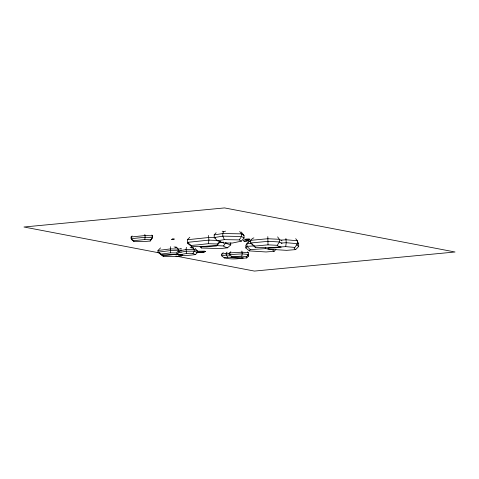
<?xml version="1.0" encoding="UTF-8"?>
<svg xmlns="http://www.w3.org/2000/svg" width="479" height="479" viewBox="0 0 479 479"><rect width="100%" height="100%" fill="white"/><g stroke="black" fill="none" stroke-linecap="round" stroke-linejoin="round"><path stroke-width="0.72" d="M160.555 247.912L157.98 250.481L158.022 252.158L160.465 254.104L164.303 253.69L170.56 252.828L170.392 246.673M195.492 254.583C190.115 251.714 183.858 254.355 178.188 254.918C183.78 256.133 189.822 255.253 195.492 254.583L197.39 252.613L197.348 250.936L194.229 249.499L193.468 248.391L193.504 247.643L191.522 247.469M186.367 247.308L186.097 249.535L186.487 253.463M249.463 241.009L246.93 243.733L246.996 246.356L250.248 249.613L265.228 248.643L265.426 247.242M297.309 241.721L298.645 243.5L298.716 246.44L295.669 249.607L286.58 250.349L267.893 249.152L268.917 247.709L285.694 246.625L286.244 242.703L285.903 238.458M132.138 235.961L131.108 236.991L131.15 238.692L133.599 240.703L144.784 239.542L145.131 237.243L144.838 234.417M189.828 237.267L187.349 239.734L187.415 242.356L191.181 245.452L197.617 244.883L208.389 243.667L208.922 240.123L208.395 235.428M248.415 254.403L248.457 256.109L246.781 257.936L241.392 258.337L230.95 257.564L231.878 256.726L241.769 256.151L242.188 253.876L241.859 251.038M244.176 241.344L246.451 240.248L247.853 240.177L248.242 239.051L249.99 239.213L248.906 240.272L246.631 241.368L244.176 241.344L243.332 240.41L245.901 239.171L248.242 239.051M295.699 238.686L297.333 240.751L297.405 243.691L294.178 248.499L295.669 249.607M225.561 231.141L223.501 231.77L222.765 233.53L222.831 236.153L224.334 239.638L239.284 239.901L241.326 241.159L244.068 238.051L244.009 235.428L241.266 232.058M152.011 236.895L152.544 235.83L151.831 235.057M150.113 241.057L152.585 237.53L145.131 237.243L131.15 238.692L131.539 239.584L133.91 241.416L143.814 241.584L150.113 241.057L152.585 237.53L152.544 235.83L145.089 235.536L131.108 236.991L131.497 237.877M219.921 241.147L217.562 244.021L216.586 245.99L206.898 246.805L191.66 246.541L188.007 243.721L187.415 242.356L208.922 240.123L217.526 240.458M220.083 241.182L219.166 243.033L217.017 245.493M192.989 253.433L194.264 251.176L194.229 249.499L186.097 249.535L180.505 250.607M230.758 244.877L227.561 247.793L220.322 248.613L201.671 248.02L200.593 246.781L214.341 245.493L223.555 245.961L225.747 242.59L227.136 243.745L230.758 244.877L230.71 242.907M253.9 237.889L252.517 238.404L250.655 240.338L250.721 242.961L254.265 246.128L268.012 244.847L277.233 245.314L279.425 241.937L279.359 239.314L277.634 236.889M239.284 239.901L241.518 236.476L241.452 233.854L239.698 231.465M227.016 252.14L226.214 253.307L226.256 255.014L227.818 257.229L240.973 257.163L243.434 257.87C237.069 259.253 230.537 259.325 224.208 257.882L221.735 255.828L221.693 254.121L223.256 252.613M275.946 249.415L274.132 251.307L266.019 251.966L249.331 250.9L245.853 247.966L246.996 246.356L254.199 245.889M249.331 250.9L250.248 249.613M247.853 240.177L248.475 240.207L249.278 239.099M170.56 252.828L176.745 252.96L178.368 250.727L178.326 249.05L177.374 247.924L174.069 246.93M246.781 257.936L246.188 257.283L248.362 254.499L248.32 252.792L247.541 251.828M230.86 251.673L229.016 253.589M241.326 241.159L232.471 243.027L223.717 243.009L217.46 240.751L214.239 237.542L214.179 234.92L216.101 232.734M247.158 243.799L248.068 242.769M160.465 254.104L161.447 254.774L171.518 254.792L177.314 254.193L179.08 252.271L179.038 250.589L178.326 249.05L170.596 248.882L157.98 250.481M163.776 256.564L159.938 253.631L163.776 256.564L175.051 256.576L181.547 255.906L182.535 254.828M229.058 255.295L229.83 254.594L242.188 253.876L248.362 254.499L247.721 255.289L248.457 256.109M197.234 252.038L202.976 251.996L204.174 251.17L205.653 251.457L202.611 252.355L196.869 252.397M202.976 251.996L205.401 251.325M203.557 252.247L205.653 251.457M248.631 241.847L250.571 241.188M180.547 252.289L186.133 251.212L194.264 251.176L197.39 252.613M221.693 254.121L226.214 253.307L229.782 253.337M221.735 255.828L226.256 255.014L229.824 255.038M224.208 257.882L227.818 257.229M214.179 234.92L222.765 233.53L241.452 233.854L244.009 235.428M217.46 240.751L224.334 239.638M203.557 251.768L205.132 251.589M162.68 255.81L173.979 254.379L180.906 254.529L181.547 255.906M250.655 240.338L267.839 238.734L279.359 239.314L281.957 240.847M187.349 239.734L208.856 237.5L214.592 237.722M281.113 240.093L286.173 239.769L297.333 240.751M251.972 243.404L246.93 243.733L245.793 245.344L245.853 247.966M281.185 243.033L286.244 242.703L297.405 243.691L296.854 245.05L298.716 246.44M196.809 251.23L204.174 251.17M178.356 250.056L181.242 250.116M179.122 251.954L181.284 251.996M282.017 243.476L279.425 241.937L267.905 241.356L250.721 242.961L255.343 247.368L274 247.96L281.239 247.14L278.341 246.236L277.233 245.314M144.784 239.542L150.747 239.775M208.389 243.667L217.562 244.021M219.268 242.26L223.591 242.482M285.694 246.625L294.621 247.409M265.228 248.643L273.198 249.343L272.802 250.313L274.132 251.307M248.32 252.792L242.146 252.176L229.788 252.888L229.83 254.594L231.878 256.726M241.769 256.151L246.703 256.648M175.326 247.008L176.607 247.194M248.475 240.207L248.906 240.272M159.741 252.972L23.95 227.004L224.573 207.922L455.05 251.996L254.427 271.078L175.889 256.061M190.193 247.475L193.468 248.391M179.715 248.32L181.619 248.888M215.55 237.937L214.239 237.542L222.831 236.153L241.518 236.476L244.068 238.051M227.561 247.793L224.669 246.889L223.555 245.961M222.196 231.165L223.501 231.77M297.249 242.458L298.645 243.5M161.447 254.774L158.022 252.158L170.638 250.565L178.368 250.727L179.08 252.271M200.03 246.589L201.671 248.02M195.145 248.397L197.348 250.936M254.265 246.128L255.343 247.368M177.392 248.517L178.218 249.553M223.058 241.955L223.717 243.009M245.901 239.171L246.451 240.248M176.745 252.96L177.314 254.193M191.181 245.452L191.66 246.541M133.599 240.703L133.91 241.416M247.038 239.081L247.134 240.195M268.012 244.847L267.809 236.626M187.978 242.41L188.007 243.721M172.763 239.027L171.524 239.398L174.356 239.081L172.763 239.027"/></g></svg>
